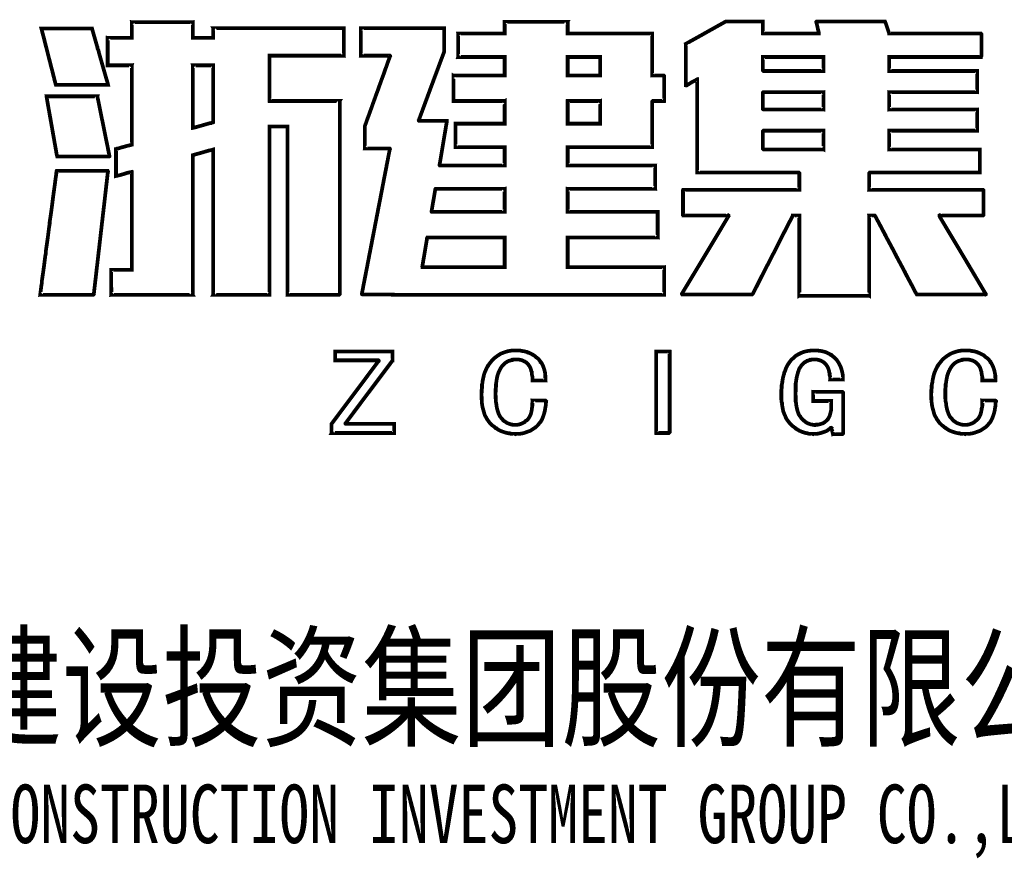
# Model space of a CAD drawing. Extents: x 1738711 to 2346805, y 1189731 to 2516152.
# Drawn here: x 2256087 to 2259871, y 1928004 to 1931226 of the extents above; entities that cross this region are included whole.
import ezdxf
from ezdxf.enums import TextEntityAlignment as Align

# ---------------------------------------------------------------- set-up
doc = ezdxf.new("R2010")
doc.units = 0
doc.header["$LTSCALE"] = 1000
doc.header["$MEASUREMENT"] = 0
doc.layers.add('A-文字', color=7, linetype='Continuous')
doc.layers.add('TK', color=4, linetype='Continuous')
doc.styles.add('宋体', font='SIMSUN.TTF', dxfattribs={"width": 0.75})

# ---------------------------------------------------------------- blocks, each defined once
blk = doc.blocks.new('资质')
at = {"layer": 'A-文字', "const_width": 9.6}
for points in [[(2750.8, 3740.1), (2792.3, 3740.1), (2875.2, 3740.1), (2874.9, 3740.6), (2875.3, 3741.3), (2875.9, 3741.4), (2875.9, 3883.8), (2875.9, 3955.1), (2875.9, 4097.5), (2892.7, 4102.2), (2901.1, 4104.6), (2917.9, 4109.5), (2921.9, 4110.1), (2924, 4110.6), (2927.9, 4111.8), (2927.9, 3963.7), (2927.9, 3889.6), (2927.9, 3741.4), (2928.5, 3741.3), (2928.9, 3740.6), (2928.6, 3740.1), (2985.9, 3740.1), (3014.6, 3740.1), (3071.9, 3740.1), (3071.9, 3740.4), (3072.2, 3740.8), (3072.6, 3740.7), (3072.6, 3912.8), (3072.6, 3998.8), (3072.6, 4170.8), (3091, 4170.8), (3100.2, 4170.8), (3118.6, 4170.8), (3118.6, 3998.8), (3118.6, 3912.8), (3118.6, 3740.7), (3119, 3740.8), (3119.3, 3740.4), (3119.3, 3740.1), (3171.9, 3740.1), (3198.3, 3740.1), (3251, 3740.1), (3251.6, 3740.7), (3252, 3741.1), (3252.6, 3741.7), (3252.6, 3939), (3252.6, 4037.6), (3252.6, 4234.8), (3252, 4234.9), (3251.7, 4235.7), (3252, 4236.2), (3180.5, 4236.2), (3144.7, 4236.2), (3073.3, 4236.2), (3073.3, 4236.6), (3073, 4236.9), (3072.6, 4236.9), (3072.6, 4283), (3072.6, 4306.1), (3072.6, 4352.2), (3148.3, 4352.2), (3186.2, 4352.2), (3262, 4352.2), (3261.9, 4352.6), (3262.3, 4352.9), (3262.6, 4352.9), (3262.6, 4380.9), (3262.6, 4394.9), (3262.6, 4422.9), (3129, 4422.9), (3062.2, 4422.9), (2928.6, 4422.9), (2928.9, 4422.4), (2928.5, 4421.6), (2927.9, 4421.6), (2927.9, 4412.2), (2927.9, 4407.6), (2927.9, 4398.2), (2907.1, 4398.2), (2896.7, 4398.2), (2875.9, 4398.2), (2875.9, 4414), (2875.9, 4421.8), (2875.9, 4437.6), (2875.5, 4437.5), (2875.2, 4437.9), (2875.2, 4438.2), (2813.3, 4438.2), (2782.4, 4438.2), (2720.5, 4438.2), (2720.6, 4437.9), (2720.2, 4437.5), (2719.8, 4437.6), (2719.8, 4421.8), (2719.8, 4414), (2719.8, 4398.2), (2695.3, 4398.2), (2683, 4398.2), (2658.5, 4398.2), (2658.6, 4397.8), (2658.2, 4397.5), (2657.8, 4397.6), (2657.8, 4369.5), (2657.8, 4355.5), (2657.8, 4327.5), (2682.4, 4327.5), (2694.6, 4327.5), (2719.2, 4327.5), (2719.1, 4327.2), (2719.5, 4326.8), (2719.8, 4326.9), (2719.8, 4246.1), (2719.8, 4205.6), (2719.8, 4124.8), (2718.9, 4124.7), (2718.3, 4124.3), (2717.8, 4123.5), (2710.3, 4121.9), (2706.6, 4120.9), (2699.2, 4118.8), (2693, 4117.2), (2689.9, 4116.3), (2683.8, 4114.2), (2682.2, 4114.5), (2681.1, 4114.2), (2679.8, 4113.2), (2679.7, 4112.9), (2679.5, 4112.8), (2679.2, 4112.8), (2679.2, 4085.3), (2679.2, 4071.6), (2679.2, 4044.1), (2686.7, 4045.8), (2690.4, 4046.7), (2697.8, 4048.8), (2706.2, 4051.6), (2710.5, 4052.7), (2719.2, 4054.5), (2719.3, 4054.2), (2719.5, 4054.1), (2719.8, 4054.1), (2719.8, 3954.1), (2719.8, 3904.1), (2719.8, 3804.1), (2698.8, 3804.1), (2688.2, 3804.1), (2667.2, 3804.1), (2667.2, 3803.7), (2666.9, 3803.4), (2666.5, 3803.4), (2666.5, 3783.7), (2666.5, 3773.8), (2666.5, 3754.1), (2666.8, 3754.1), (2666.9, 3754.1), (2667.2, 3754.1), (2667.2, 3748.7), (2667.2, 3746.1), (2667.2, 3740.7), (2667.5, 3740.8), (2667.9, 3740.4), (2667.8, 3740.1)], [(3665.9, 3740.1), (3804.9, 3740.1), (4082.8, 3740.1), (4082.8, 3740.4), (4083.1, 3740.8), (4083.5, 3740.7), (4083.5, 3768.5), (4083.5, 3782.3), (4083.5, 3810.1), (4083.1, 3810), (4082.8, 3810.4), (4082.8, 3810.8), (3984.1, 3810.8), (3934.8, 3810.8), (3836.1, 3810.8), (3836.1, 3841.2), (3836.1, 3856.4), (3836.1, 3886.8), (3928.1, 3886.8), (3974.1, 3886.8), (4066.2, 3886.8), (4066.1, 3887.1), (4066.4, 3887.5), (4066.8, 3887.4), (4066.8, 3913.3), (4066.8, 3926.2), (4066.8, 3952.1), (3974.8, 3952.1), (3928.8, 3952.1), (3836.8, 3952.1), (3836.8, 3952.5), (3836.5, 3952.8), (3836.1, 3952.8), (3836.1, 3976), (3836.1, 3987.6), (3836.1, 4010.8), (3836.5, 4010.7), (3836.8, 4011.1), (3836.8, 4011.5), (3925.9, 4011.5), (3970.4, 4011.5), (4059.5, 4011.5), (4059.4, 4011.8), (4059.8, 4012.2), (4060.2, 4012.1), (4060.2, 4035.3), (4060.2, 4046.9), (4060.2, 4070.1), (4059.8, 4070.1), (4059.4, 4070.4), (4059.5, 4070.8), (3970.4, 4070.8), (3925.9, 4070.8), (3836.8, 4070.8), (3836.8, 4071.2), (3836.5, 4071.5), (3836.1, 4071.5), (3836.1, 4090.2), (3836.1, 4099.5), (3836.1, 4118.2), (3922.5, 4118.2), (3965.7, 4118.2), (4052.1, 4118.2), (4052.1, 4118.5), (4052.4, 4118.9), (4052.8, 4118.8), (4052.8, 4165.1), (4052.8, 4188.2), (4052.8, 4234.5), (4053.5, 4235.2), (4053.8, 4235.5), (4054.5, 4236.2), (4065.8, 4236.2), (4071.5, 4236.2), (4082.8, 4236.2), (4082.8, 4236.6), (4083.1, 4236.9), (4083.5, 4236.9), (4083.5, 4262.1), (4083.5, 4274.7), (4083.5, 4299.9), (4082.8, 4300.5), (4082.5, 4300.9), (4081.8, 4301.5), (4070.5, 4301.5), (4064.8, 4301.5), (4053.5, 4301.5), (4053.5, 4301.9), (4053.2, 4302.3), (4052.8, 4302.2), (4052.8, 4344.6), (4052.8, 4365.8), (4052.8, 4408.2), (4052.4, 4408.2), (4052.1, 4408.5), (4052.1, 4408.9), (3965.7, 4408.9), (3922.5, 4408.9), (3836.1, 4408.9), (3836.1, 4420.4), (3836.1, 4426.1), (3836.1, 4437.6), (3835.5, 4437.6), (3835.1, 4438.4), (3835.4, 4438.9), (3771.4, 4438.9), (3739.4, 4438.9), (3675.4, 4438.9), (3675.5, 4438.5), (3675.1, 4438.2), (3674.7, 4438.2), (3674.7, 4426.5), (3674.7, 4420.6), (3674.7, 4408.9), (3627.3, 4408.9), (3603.5, 4408.9), (3556, 4408.9), (3556.1, 4408.5), (3555.7, 4408.2), (3555.4, 4408.2), (3555.4, 4384.8), (3555.4, 4373), (3555.4, 4349.5), (3555.7, 4349.6), (3556.1, 4349.2), (3556, 4348.9), (3603.5, 4348.9), (3627.3, 4348.9), (3674.7, 4348.9), (3674.7, 4329.9), (3674.7, 4320.5), (3674.7, 4301.5), (3622.7, 4301.5), (3596.7, 4301.5), (3544.7, 4301.5), (3544.6, 4300.9), (3543.9, 4300.6), (3543.4, 4300.9), (3543.4, 4275), (3543.4, 4262.1), (3543.4, 4236.2), (3595.4, 4236.2), (3621.4, 4236.2), (3673.4, 4236.2), (3673.5, 4235.6), (3674.2, 4235.2), (3674.7, 4235.5), (3674.7, 4212.6), (3674.7, 4201.1), (3674.7, 4178.2), (3624.3, 4178.2), (3599.1, 4178.2), (3548.7, 4178.2), (3548.7, 4154.4), (3548.7, 4142.6), (3548.7, 4118.8), (3549.1, 4118.9), (3549.4, 4118.5), (3549.4, 4118.2), (3599.5, 4118.2), (3624.6, 4118.2), (3674.7, 4118.2), (3674.7, 4099.5), (3674.7, 4090.2), (3674.7, 4071.5), (3674.4, 4071.5), (3674, 4071.2), (3674.1, 4070.8), (3607.9, 4070.8), (3574.8, 4070.8), (3508.7, 4070.8), (3507.9, 4072.2), (3507.8, 4073.3), (3508.4, 4074.8), (3513.2, 4103.6), (3515.6, 4118), (3520.4, 4146.8), (3520.6, 4148.2), (3520.8, 4148.8), (3521, 4150.2), (3523.2, 4163), (3524.2, 4169.4), (3526.4, 4182.2), (3526.7, 4183.5), (3526.7, 4184.2), (3526.7, 4185.5), (3498.2, 4185.5), (3483.9, 4185.5), (3455.3, 4185.5), (3454.8, 4186.1), (3454.6, 4186.8), (3455, 4187.5), (3480.9, 4257.7), (3493.9, 4292.8), (3520, 4362.9), (3520, 4386.9), (3520, 4398.9), (3520, 4422.9), (3434.9, 4422.9), (3392.4, 4422.9), (3307.3, 4422.9), (3307.4, 4422.5), (3307, 4422.2), (3306.6, 4422.2), (3306.6, 4394.5), (3306.6, 4380.6), (3306.6, 4352.9), (3307, 4352.9), (3307.4, 4352.6), (3307.3, 4352.2), (3336.7, 4352.2), (3351.3, 4352.2), (3380.7, 4352.2), (3381.3, 4351.7), (3381.5, 4350.9), (3381, 4350.2), (3378.3, 4343), (3377, 4339.4), (3374.3, 4332.2), (3373.3, 4329), (3372.7, 4327.4), (3371.7, 4324.2), (3370.3, 4320.7), (3369.7, 4319), (3368.3, 4315.5), (3367.3, 4312.3), (3366.7, 4310.7), (3365.7, 4307.5), (3363.3, 4301.1), (3362.1, 4297.9), (3359.7, 4291.5), (3358.6, 4288.3), (3358.1, 4286.7), (3357, 4283.5), (3355.7, 4280.1), (3355, 4278.3), (3353.7, 4274.9), (3352.6, 4271.7), (3352.1, 4270.1), (3351, 4266.9), (3348.6, 4260.5), (3347.4, 4257.3), (3345, 4250.9), (3343.9, 4247.7), (3343.4, 4246.1), (3342.3, 4242.9), (3339.9, 4236.5), (3338.7, 4233.2), (3336.3, 4226.8), (3335.3, 4223.6), (3334.7, 4222), (3333.7, 4218.8), (3332.3, 4215.4), (3331.7, 4213.6), (3330.3, 4210.2), (3329.3, 4207), (3328.7, 4205.4), (3327.6, 4202.2), (3325.2, 4195.8), (3324, 4192.6), (3321.6, 4186.2), (3320.6, 4183), (3320, 4181.4), (3319, 4178.2), (3317.9, 4175.7), (3317.4, 4174.4), (3316.6, 4171.8), (3316.6, 4149.3), (3316.6, 4138), (3316.6, 4115.5), (3317, 4115.6), (3317.4, 4115.2), (3317.3, 4114.8), (3342.4, 4114.8), (3354.9, 4114.8), (3380, 4114.8), (3380.8, 4114.1), (3381, 4113), (3380.3, 4112.2), (3379.9, 4110.6), (3379.8, 4109.8), (3379.7, 4108.2), (3378.3, 4101.5), (3377.7, 4098.2), (3376.3, 4091.5), (3376.1, 4089.9), (3375.9, 4089.1), (3375.7, 4087.5), (3374.3, 4080.8), (3373.7, 4077.5), (3372.3, 4070.8), (3372.1, 4069.2), (3371.9, 4068.4), (3371.7, 4066.8), (3370.6, 4061.5), (3370.1, 4058.8), (3369, 4053.5), (3368.7, 4051.9), (3368.6, 4051.1), (3368.3, 4049.5), (3367, 4042.8), (3366.3, 4039.5), (3365, 4032.8), (3364.7, 4031.2), (3364.6, 4030.4), (3364.3, 4028.8), (3363.3, 4023.5), (3362.7, 4020.8), (3361.7, 4015.5), (3361.4, 4013.9), (3361.3, 4013.1), (3361, 4011.5), (3359.7, 4004.8), (3359, 4001.5), (3357.7, 3994.8), (3357.4, 3993.2), (3357.3, 3992.4), (3357, 3990.8), (3355.7, 3984.1), (3355, 3980.8), (3353.7, 3974.1), (3353.4, 3972.5), (3353.3, 3971.7), (3353, 3970.1), (3351.9, 3964.8), (3351.4, 3962.1), (3350.3, 3956.8), (3350.1, 3955.2), (3349.9, 3954.4), (3349.7, 3952.8), (3348.3, 3946.1), (3347.7, 3942.8), (3346.3, 3936.1), (3346.1, 3934.5), (3345.9, 3933.7), (3345.7, 3932.1), (3344.3, 3925.4), (3343.7, 3922.1), (3342.3, 3915.4), (3342.1, 3913.8), (3341.9, 3913), (3341.7, 3911.4), (3340.6, 3906.1), (3340.1, 3903.4), (3339, 3898.1), (3338.7, 3896.5), (3338.6, 3895.7), (3338.3, 3894.1), (3337, 3887.4), (3336.3, 3884.1), (3335, 3877.4), (3334.7, 3875.8), (3334.6, 3875), (3334.3, 3873.4), (3333.3, 3868.1), (3332.7, 3865.4), (3331.7, 3860.1), (3331.4, 3858.5), (3331.3, 3857.7), (3331, 3856.1), (3329.7, 3849.4), (3329, 3846.1), (3327.6, 3839.4), (3327.4, 3837.8), (3327.2, 3837), (3327, 3835.4), (3325.6, 3828.8), (3325, 3825.4), (3323.6, 3818.8), (3323.4, 3817.2), (3323.2, 3816.4), (3323, 3814.8), (3321.9, 3809.4), (3321.4, 3806.8), (3320.3, 3801.4), (3320, 3799.8), (3319.9, 3799), (3319.6, 3797.4), (3318.3, 3790.7), (3317.6, 3787.4), (3316.3, 3780.7), (3316, 3779.1), (3315.9, 3778.3), (3315.6, 3776.7), (3314.3, 3770.1), (3313.6, 3766.7), (3312.3, 3760.1), (3312, 3758.5), (3311.9, 3757.7), (3311.6, 3756.1), (3310.6, 3750.7), (3310, 3748.1), (3309, 3742.7), (3309, 3741.8), (3309.4, 3741.1), (3310.3, 3740.7), (3341.4, 3740.7), (3356.9, 3740.7), (3388, 3740.7), (3388, 3740.5), (3388, 3740.3), (3388, 3740.1)], [(4501.3, 3737.4), (4536.5, 3737.4), (4606.9, 3737.4), (4607, 3738), (4607.8, 3738.4), (4608.3, 3738.1), (4608.3, 3819.7), (4608.3, 3860.5), (4608.3, 3942.1), (4608.6, 3942.1), (4609, 3942.4), (4608.9, 3942.8), (4614.4, 3942.8), (4617.1, 3942.8), (4622.6, 3942.8), (4623.7, 3941.5), (4624.3, 3940.8), (4625.3, 3939.4), (4627.4, 3935.2), (4628.5, 3933), (4630.6, 3928.8), (4630.9, 3928.5), (4631, 3928.4), (4631.3, 3928.1), (4633.4, 3923.8), (4634.5, 3921.7), (4636.6, 3917.4), (4636.9, 3917.2), (4637, 3917), (4637.3, 3916.8), (4639.7, 3912), (4640.9, 3909.6), (4643.3, 3904.8), (4643.5, 3904.5), (4643.7, 3904.4), (4643.9, 3904.1), (4646.1, 3899.8), (4647.2, 3897.7), (4649.3, 3893.4), (4649.6, 3893.2), (4649.7, 3893), (4650, 3892.8), (4652.1, 3888.5), (4653.2, 3886.4), (4655.3, 3882.1), (4655.6, 3881.8), (4655.7, 3881.7), (4656, 3881.4), (4658.1, 3877.2), (4659.2, 3875), (4661.3, 3870.8), (4661.6, 3870.5), (4661.7, 3870.4), (4662, 3870.1), (4664.1, 3865.8), (4665.2, 3863.7), (4667.3, 3859.4), (4667.6, 3859.2), (4667.7, 3859), (4668, 3858.8), (4670.4, 3854), (4671.6, 3851.6), (4674, 3846.8), (4674.2, 3846.5), (4674.4, 3846.4), (4674.6, 3846.1), (4676.8, 3841.8), (4677.8, 3839.7), (4680, 3835.4), (4680.2, 3835.2), (4680.4, 3835), (4680.6, 3834.8), (4682.8, 3830.5), (4683.8, 3828.4), (4686, 3824.1), (4686.2, 3823.8), (4686.4, 3823.7), (4686.6, 3823.4), (4688.8, 3819.2), (4689.8, 3817), (4692, 3812.8), (4692.2, 3812.5), (4692.4, 3812.4), (4692.6, 3812.1), (4695, 3807.3), (4696.2, 3804.9), (4698.6, 3800.1), (4698.9, 3799.8), (4699, 3799.7), (4699.3, 3799.4), (4701.4, 3795.1), (4702.5, 3793), (4704.6, 3788.7), (4704.9, 3788.5), (4705, 3788.3), (4705.3, 3788.1), (4707.4, 3783.8), (4708.5, 3781.7), (4710.6, 3777.4), (4710.9, 3777.1), (4711, 3777), (4711.3, 3776.7), (4713.4, 3772.5), (4714.5, 3770.3), (4716.6, 3766.1), (4716.9, 3765.8), (4717, 3765.7), (4717.3, 3765.4), (4719.4, 3761.1), (4720.5, 3759), (4722.6, 3754.7), (4725.6, 3749), (4727.2, 3746.2), (4730.6, 3740.7), (4800.7, 3740.7), (4835.7, 3740.7), (4905.7, 3740.7), (4905.7, 3740.4), (4906.1, 3740.3), (4906.3, 3740.4), (4907.2, 3740.9), (4907.3, 3742.1), (4906.7, 3742.7), (4859.8, 3821.8), (4836.2, 3861.3), (4789, 3940.1), (4788.8, 3940.9), (4788.7, 3941.3), (4788.6, 3942.1), (4789.1, 3942.5), (4789.2, 3942.9), (4789, 3943.5), (4789.5, 3943.8), (4790.3, 3943.4), (4790.3, 3942.8), (4834.2, 3942.8), (4856.1, 3942.8), (4900, 3942.8), (4900.7, 3943.5), (4901, 3943.8), (4901.7, 3944.5), (4901.7, 3969.5), (4901.7, 3982.1), (4901.7, 4007.1), (4901, 4007.8), (4900.7, 4008.1), (4900, 4008.8), (4783.6, 4008.8), (4725.4, 4008.8), (4608.9, 4008.8), (4609, 4009.2), (4608.6, 4009.5), (4608.3, 4009.5), (4608.3, 4026.1), (4608.3, 4034.5), (4608.3, 4051.1), (4608.9, 4051.8), (4609.3, 4052.1), (4609.9, 4052.8), (4722.9, 4052.8), (4779.4, 4052.8), (4892.3, 4052.8), (4892.3, 4076.5), (4892.3, 4088.4), (4892.3, 4112.2), (4799.5, 4112.2), (4753.1, 4112.2), (4660.3, 4112.2), (4660.3, 4112.5), (4660, 4112.9), (4659.6, 4112.8), (4659.6, 4131.5), (4659.6, 4140.8), (4659.6, 4159.5), (4660, 4159.4), (4660.3, 4159.8), (4660.3, 4160.2), (4749.9, 4160.2), (4794.7, 4160.2), (4884.3, 4160.2), (4884.3, 4160.5), (4884.6, 4160.9), (4885, 4160.8), (4885, 4181.9), (4885, 4192.4), (4885, 4213.5), (4884.6, 4213.4), (4884.3, 4213.8), (4884.3, 4214.2), (4794.7, 4214.2), (4749.9, 4214.2), (4660.3, 4214.2), (4660.3, 4214.6), (4660, 4214.9), (4659.6, 4214.8), (4659.6, 4232.2), (4659.6, 4240.9), (4659.6, 4258.2), (4660, 4258.1), (4660.3, 4258.5), (4660.3, 4258.9), (4749.9, 4258.9), (4794.7, 4258.9), (4884.3, 4258.9), (4884.3, 4259.2), (4884.6, 4259.6), (4885, 4259.5), (4885, 4280.6), (4885, 4291.1), (4885, 4312.2), (4884.6, 4312.1), (4884.3, 4312.5), (4884.3, 4312.9), (4794.7, 4312.9), (4749.9, 4312.9), (4660.3, 4312.9), (4660.3, 4313.2), (4660, 4313.6), (4659.6, 4313.5), (4659.6, 4327.7), (4659.6, 4334.7), (4659.6, 4348.9), (4753.8, 4348.9), (4800.9, 4348.9), (4895, 4348.9), (4895.3, 4350.3), (4895.6, 4351), (4896.3, 4352.2), (4896.3, 4374.2), (4896.3, 4385.2), (4896.3, 4407.2), (4895.7, 4407.9), (4895.3, 4408.2), (4894.7, 4408.9), (4800.7, 4408.9), (4753.6, 4408.9), (4659.6, 4408.9), (4659.6, 4409.4), (4659.5, 4409.7), (4659.3, 4410.2), (4656.1, 4419.8), (4654.5, 4424.6), (4651.3, 4434.2), (4650.4, 4436.4), (4650, 4437.5), (4649, 4439.6), (4578.8, 4439.6), (4543.7, 4439.6), (4473.6, 4439.6), (4473, 4439), (4472.9, 4438.3), (4473.2, 4437.6), (4474.9, 4430.6), (4475.7, 4427.2), (4477.2, 4420.2), (4478, 4417), (4478.4, 4415.4), (4479.2, 4412.2), (4479.6, 4410.9), (4479.7, 4410.2), (4479.6, 4408.9), (4422.5, 4408.9), (4394, 4408.9), (4336.9, 4408.9), (4336.9, 4409.3), (4336.6, 4409.6), (4336.2, 4409.6), (4336.2, 4421.6), (4336.2, 4427.6), (4336.2, 4439.6), (4298.1, 4439.6), (4279, 4439.6), (4240.9, 4439.6), (4200.3, 4416.9), (4180.1, 4405.5), (4139.5, 4382.9), (4139.8, 4382.4), (4139.4, 4381.6), (4138.8, 4381.5), (4138.8, 4339.4), (4138.8, 4318.3), (4138.8, 4276.2), (4140.5, 4275.9), (4141.5, 4276.2), (4142.8, 4277.2), (4152.4, 4283.2), (4157.4, 4286.1), (4167.5, 4291.2), (4167.7, 4290.9), (4167.9, 4290.8), (4168.2, 4290.9), (4168.2, 4195.9), (4168.2, 4148.4), (4168.2, 4053.5), (4168.5, 4053.5), (4168.9, 4053.2), (4168.8, 4052.8), (4272.5, 4052.8), (4324.3, 4052.8), (4427.9, 4052.8), (4428.6, 4052.1), (4428.9, 4051.8), (4429.6, 4051.1), (4429.6, 4034.5), (4429.6, 4026.1), (4429.6, 4009.5), (4429.2, 4009.5), (4428.8, 4009.2), (4428.9, 4008.8), (4310.5, 4008.8), (4251.3, 4008.8), (4132.8, 4008.8), (4132.7, 4007.8), (4132.3, 4007.3), (4131.5, 4006.8), (4131.5, 3982), (4131.5, 3969.6), (4131.5, 3944.8), (4132.3, 3944.3), (4132.7, 3943.7), (4132.8, 3942.8), (4178.4, 3942.8), (4201.2, 3942.8), (4246.9, 3942.8), (4246.9, 3943.1), (4247.3, 3943.3), (4247.5, 3943.1), (4248.3, 3942.7), (4248.5, 3941.5), (4247.9, 3940.8), (4200.4, 3861.5), (4176.6, 3821.9), (4128.8, 3742.7), (4128.7, 3741.9), (4128.9, 3741.4), (4129.5, 3740.7), (4201.1, 3740.7), (4236.9, 3740.7), (4308.5, 3740.7), (4309.3, 3741.5), (4309.7, 3741.9), (4310.5, 3742.7), (4314, 3749.7), (4315.7, 3753.1), (4319.2, 3760.1), (4319.5, 3760.3), (4319.6, 3760.5), (4319.9, 3760.7), (4325.5, 3771.9), (4328.3, 3777.5), (4333.9, 3788.7), (4334.1, 3789), (4334.3, 3789.1), (4334.5, 3789.4), (4339.9, 3800.1), (4342.5, 3805.4), (4347.9, 3816.1), (4348.1, 3816.4), (4348.3, 3816.5), (4348.5, 3816.8), (4354.2, 3828), (4357, 3833.6), (4362.6, 3844.8), (4362.8, 3845), (4363, 3845.2), (4363.2, 3845.4), (4368.6, 3856.1), (4371.2, 3861.4), (4376.6, 3872.1), (4376.8, 3872.4), (4377, 3872.5), (4377.2, 3872.8), (4382.8, 3884), (4385.6, 3889.6), (4391.2, 3900.8), (4391.5, 3901), (4391.6, 3901.2), (4391.9, 3901.4), (4397.2, 3912.1), (4399.9, 3917.4), (4405.2, 3928.1), (4405.5, 3928.4), (4405.6, 3928.5), (4405.9, 3928.8), (4408.6, 3934.1), (4409.9, 3936.8), (4412.6, 3942.1), (4412.8, 3942.3), (4412.9, 3942.5), (4412.9, 3942.8), (4419.3, 3942.8), (4422.5, 3942.8), (4428.9, 3942.8), (4428.8, 3942.4), (4429.2, 3942.1), (4429.6, 3942.1), (4429.6, 3860.5), (4429.6, 3819.7), (4429.6, 3738.1), (4430.1, 3738.4), (4430.8, 3738), (4430.9, 3737.4)], [(2578.6, 4277.5), (2605.4, 4277.5), (2658.8, 4277.5), (2657.7, 4282.4), (2657, 4284.8), (2655.5, 4289.5), (2653.9, 4295.1), (2653.1, 4297.9), (2651.5, 4303.5), (2649.9, 4309.1), (2649.1, 4311.9), (2647.5, 4317.5), (2645.9, 4323.1), (2645.1, 4325.9), (2643.5, 4331.5), (2641.9, 4337.1), (2641.1, 4340), (2639.5, 4345.5), (2637.9, 4351.2), (2637.1, 4354), (2635.5, 4359.5), (2634.5, 4364.2), (2633.8, 4366.5), (2631.8, 4370.9), (2631.9, 4372.8), (2631.7, 4373.8), (2630.8, 4375.5), (2629.3, 4381.2), (2628.5, 4384), (2626.8, 4389.6), (2625.3, 4395.2), (2624.5, 4398), (2622.8, 4403.6), (2621.3, 4409.2), (2620.5, 4412), (2618.8, 4417.6), (2618.3, 4419.1), (2618.1, 4419.9), (2617.8, 4421.6), (2565.9, 4421.6), (2540, 4421.6), (2488.1, 4421.6), (2488.3, 4421), (2488.3, 4420.8), (2488.5, 4420.2), (2489.9, 4414.4), (2490.7, 4411.4), (2492.1, 4405.6), (2492.4, 4404.8), (2492.5, 4404.4), (2492.8, 4403.6), (2495.5, 4392.9), (2496.8, 4387.6), (2499.5, 4376.9), (2499.7, 4376.1), (2499.9, 4375.7), (2500.1, 4374.9), (2503.1, 4363.1), (2504.5, 4357.3), (2507.5, 4345.5), (2507.7, 4344.7), (2507.9, 4344.3), (2508.1, 4343.5), (2510.8, 4332.9), (2512.1, 4327.5), (2514.8, 4316.9), (2515.1, 4316.1), (2515.2, 4315.7), (2515.5, 4314.9), (2518.4, 4303.1), (2519.9, 4297.3), (2522.8, 4285.5), (2523.7, 4282.3), (2524.2, 4280.7), (2525.1, 4277.5)], [(3869.4, 4301.5), (3886.1, 4301.5), (3919.5, 4301.5), (3919.5, 4320.5), (3919.5, 4329.9), (3919.5, 4348.9), (3886.1, 4348.9), (3869.4, 4348.9), (3836.1, 4348.9), (3836.1, 4329.9), (3836.1, 4320.5), (3836.1, 4301.5)], [(4399.1, 4312.9), (4429.7, 4312.9), (4490.9, 4312.9), (4490.9, 4313.2), (4491.2, 4313.6), (4491.6, 4313.5), (4491.6, 4327.7), (4491.6, 4334.7), (4491.6, 4348.9), (4429.7, 4348.9), (4398.8, 4348.9), (4336.9, 4348.9), (4336.9, 4348.5), (4336.6, 4348.1), (4336.2, 4348.2), (4336.2, 4334.7), (4336.2, 4328), (4336.2, 4314.5), (4336.9, 4313.9), (4337.2, 4313.5), (4337.9, 4312.9)], [(2879.9, 4168.2), (2881.2, 4168.5), (2883.9, 4169.2), (2898.3, 4173.2), (2905.5, 4175.3), (2919.9, 4179.5), (2921.8, 4179.4), (2922.9, 4179.6), (2924.6, 4180.5), (2925.9, 4180.8), (2926.6, 4181), (2927.9, 4181.5), (2927.9, 4239.7), (2927.9, 4268.7), (2927.9, 4326.9), (2927.5, 4326.8), (2927.2, 4327.2), (2927.2, 4327.5), (2907, 4327.5), (2896.8, 4327.5), (2876.5, 4327.5), (2876.6, 4327.2), (2876.3, 4326.8), (2875.9, 4326.9), (2875.9, 4263), (2875.9, 4231), (2875.9, 4167.2), (2876.4, 4167.3), (2876.7, 4167.4), (2877.2, 4167.5)], [(4399.1, 4214.2), (4429.7, 4214.2), (4490.9, 4214.2), (4490.9, 4214.6), (4491.2, 4214.9), (4491.6, 4214.8), (4491.6, 4232.2), (4491.6, 4240.9), (4491.6, 4258.2), (4491.2, 4258.1), (4490.9, 4258.5), (4490.9, 4258.9), (4429.7, 4258.9), (4399.1, 4258.9), (4337.9, 4258.9), (4337.2, 4258.2), (4336.9, 4257.9), (4336.2, 4257.2), (4336.2, 4240.7), (4336.2, 4232.4), (4336.2, 4215.8), (4336.9, 4215.2), (4337.2, 4214.8), (4337.9, 4214.2)], [(2581.8, 4094.2), (2608.5, 4094.2), (2661.8, 4094.2), (2662.5, 4094.6), (2662.6, 4095.5), (2662.2, 4096.2), (2659.2, 4110.8), (2657.8, 4118.2), (2654.8, 4132.8), (2654.6, 4133.9), (2654.4, 4134.4), (2654.2, 4135.5), (2650.2, 4155.5), (2648.2, 4165.5), (2644.2, 4185.5), (2643.9, 4186.6), (2643.8, 4187.1), (2643.5, 4188.2), (2639.5, 4208.2), (2637.5, 4218.2), (2633.5, 4238.2), (2633.2, 4239.3), (2633.1, 4239.8), (2632.8, 4240.9), (2632.3, 4243.5), (2632, 4244.9), (2631.5, 4247.5), (2631.2, 4247.7), (2631.1, 4247.9), (2631.2, 4248.2), (2579.1, 4248.2), (2553.1, 4248.2), (2501.1, 4248.2), (2501.2, 4247.1), (2501.2, 4246.6), (2501.5, 4245.5), (2502, 4242.3), (2502.3, 4240.7), (2502.8, 4237.5), (2503.1, 4236.2), (2503.2, 4235.5), (2503.5, 4234.2), (2504, 4231), (2504.3, 4229.4), (2504.8, 4226.2), (2505.1, 4224.8), (2505.2, 4224.2), (2505.5, 4222.8), (2506, 4219.6), (2506.3, 4218), (2506.8, 4214.8), (2507.6, 4210.6), (2508, 4208.4), (2508.8, 4204.2), (2509.3, 4201), (2509.6, 4199.4), (2510.1, 4196.2), (2510.4, 4194.8), (2510.5, 4194.2), (2510.8, 4192.8), (2511.3, 4189.6), (2511.6, 4188), (2512.1, 4184.8), (2512.4, 4183.5), (2512.5, 4182.8), (2512.8, 4181.5), (2513.3, 4178.3), (2513.6, 4176.7), (2514.1, 4173.5), (2514.4, 4172.2), (2514.5, 4171.5), (2514.8, 4170.2), (2515.3, 4167), (2515.6, 4165.4), (2516.1, 4162.2), (2516.4, 4160.8), (2516.5, 4160.2), (2516.8, 4158.8), (2517.3, 4155.6), (2517.6, 4154), (2518.1, 4150.8), (2518.4, 4149.5), (2518.5, 4148.8), (2518.8, 4147.5), (2519.3, 4144.3), (2519.6, 4142.7), (2520.1, 4139.5), (2520.4, 4138.2), (2520.5, 4137.5), (2520.8, 4136.2), (2521.3, 4133), (2521.6, 4131.4), (2522.1, 4128.2), (2522.4, 4126.8), (2522.5, 4126.2), (2522.8, 4124.8), (2523.3, 4121.6), (2523.6, 4120), (2524.1, 4116.8), (2524.4, 4115.5), (2524.5, 4114.8), (2524.8, 4113.5), (2525.3, 4110.3), (2525.6, 4108.7), (2526.1, 4105.5), (2526.8, 4100.9), (2527.3, 4098.6), (2528.5, 4094.2)], [(3869.4, 4178.2), (3886.1, 4178.2), (3919.5, 4178.2), (3919.5, 4201.1), (3919.5, 4212.6), (3919.5, 4235.5), (3918.9, 4235.2), (3918.2, 4235.6), (3918.1, 4236.2), (3885.6, 4236.2), (3869.3, 4236.2), (3836.8, 4236.2), (3836.8, 4235.8), (3836.5, 4235.5), (3836.1, 4235.5), (3836.1, 4212.6), (3836.1, 4201.1), (3836.1, 4178.2)], [(4398.8, 4112.2), (4429.3, 4112.2), (4490.2, 4112.2), (4490.3, 4112.7), (4491.1, 4113.1), (4491.6, 4112.8), (4491.6, 4131.5), (4491.6, 4140.8), (4491.6, 4159.5), (4491.2, 4159.4), (4490.9, 4159.8), (4490.9, 4160.2), (4429.7, 4160.2), (4399.1, 4160.2), (4337.9, 4160.2), (4337.2, 4159.5), (4336.9, 4159.2), (4336.2, 4158.5), (4336.2, 4140.6), (4336.2, 4131.7), (4336.2, 4113.8), (4336.9, 4113.2), (4337.2, 4112.8), (4337.9, 4112.2)], [(2539.8, 3740.1), (2566.8, 3740.1), (2620.8, 3740.1), (2622, 3740.7), (2622.6, 3741.7), (2622.5, 3743.1), (2622.6, 3744.3), (2622.7, 3744.9), (2622.8, 3746.1), (2623.4, 3750.9), (2623.6, 3753.3), (2624.2, 3758.1), (2624.4, 3760.2), (2624.6, 3761.3), (2624.8, 3763.4), (2625.4, 3768.2), (2625.6, 3770.6), (2626.2, 3775.4), (2626.4, 3777.5), (2626.6, 3778.6), (2626.8, 3780.7), (2627.4, 3785.5), (2627.6, 3787.9), (2628.2, 3792.7), (2628.4, 3794.9), (2628.6, 3795.9), (2628.8, 3798.1), (2629.4, 3802.9), (2629.6, 3805.3), (2630.2, 3810.1), (2630.4, 3812.2), (2630.6, 3813.3), (2630.8, 3815.4), (2631.4, 3820.2), (2631.6, 3822.6), (2632.2, 3827.4), (2632.4, 3829.6), (2632.6, 3830.6), (2632.8, 3832.8), (2633.6, 3840), (2634, 3843.6), (2634.8, 3850.8), (2635.1, 3852.9), (2635.2, 3854), (2635.5, 3856.1), (2636, 3860.9), (2636.3, 3863.3), (2636.8, 3868.1), (2637.1, 3870.2), (2637.2, 3871.3), (2637.5, 3873.4), (2638, 3878.2), (2638.3, 3880.6), (2638.8, 3885.4), (2639.1, 3887.6), (2639.2, 3888.6), (2639.5, 3890.8), (2640, 3895.6), (2640.3, 3898), (2640.8, 3902.8), (2641.1, 3904.9), (2641.2, 3906), (2641.5, 3908.1), (2642.3, 3915.3), (2642.7, 3918.9), (2643.5, 3926.1), (2643.8, 3928.2), (2643.9, 3929.3), (2644.2, 3931.4), (2644.7, 3936.2), (2645, 3938.6), (2645.5, 3943.5), (2645.8, 3945.6), (2645.9, 3946.7), (2646.2, 3948.8), (2646.7, 3953.6), (2647, 3956), (2647.5, 3960.8), (2647.8, 3962.9), (2647.9, 3964), (2648.2, 3966.1), (2648.7, 3970.9), (2649, 3973.3), (2649.5, 3978.1), (2649.8, 3980.3), (2649.9, 3981.3), (2650.2, 3983.5), (2651, 3990.7), (2651.4, 3994.3), (2652.2, 4001.5), (2652.4, 4003.6), (2652.6, 4004.7), (2652.8, 4006.8), (2653.4, 4011.6), (2653.6, 4014), (2654.2, 4018.8), (2654.4, 4020.9), (2654.6, 4022), (2654.8, 4024.1), (2655.4, 4028.9), (2655.6, 4031.3), (2656.2, 4036.1), (2656.4, 4038.3), (2656.6, 4039.3), (2656.8, 4041.5), (2657.4, 4046.3), (2657.6, 4048.7), (2658.2, 4053.5), (2658.7, 4055), (2658.6, 4056.1), (2657.8, 4057.5), (2605.8, 4057.5), (2579.8, 4057.5), (2527.8, 4057.5), (2527.7, 4056.5), (2527.3, 4056), (2526.5, 4055.5), (2526.2, 4049.6), (2525.8, 4046.6), (2524.8, 4040.8), (2522.2, 4020.8), (2520.8, 4010.8), (2518.1, 3990.8), (2517.6, 3986.8), (2517.3, 3984.8), (2516.8, 3980.8), (2516.3, 3976.5), (2516, 3974.4), (2515.5, 3970.1), (2513.1, 3952.2), (2511.8, 3943.3), (2509.1, 3925.4), (2509.2, 3921.4), (2509, 3919.4), (2508.1, 3915.4), (2507.6, 3911.4), (2507.3, 3909.4), (2506.8, 3905.4), (2506.3, 3901.2), (2506, 3899), (2505.5, 3894.8), (2503.1, 3876.9), (2501.8, 3867.9), (2499.1, 3850.1), (2499.2, 3846.1), (2499, 3844), (2498.1, 3840.1), (2497.6, 3836.1), (2497.3, 3834.1), (2496.8, 3830.1), (2496.3, 3825.8), (2496, 3823.7), (2495.5, 3819.4), (2493.1, 3801.5), (2491.8, 3792.6), (2489.1, 3774.7), (2489.2, 3770.7), (2489, 3768.7), (2488.1, 3764.7), (2486.9, 3755.1), (2486.3, 3750.3), (2485.1, 3740.7), (2485.5, 3740.8), (2485.9, 3740.4), (2485.8, 3740.1)], [(3562.4, 3952.1), (3599.6, 3952.1), (3674.1, 3952.1), (3674, 3952.5), (3674.4, 3952.8), (3674.7, 3952.8), (3674.7, 3976), (3674.7, 3987.6), (3674.7, 4010.8), (3674.4, 4010.7), (3674, 4011.1), (3674.1, 4011.5), (3603.6, 4011.5), (3568.4, 4011.5), (3498, 4011.5), (3497.2, 4010.3), (3496.9, 4009.6), (3496.7, 4008.1), (3496.6, 4007.3), (3496.5, 4006.9), (3496.4, 4006.1), (3494.8, 3996.5), (3494, 3991.7), (3492.4, 3982.1), (3492.1, 3980.8), (3492, 3980.1), (3491.7, 3978.8), (3490.1, 3969.2), (3489.3, 3964.4), (3487.7, 3954.8), (3487.3, 3953.8), (3487.4, 3953), (3488, 3952.1)], [(3548.3, 3810.8), (3590.4, 3810.8), (3674.7, 3810.8), (3674.7, 3841.2), (3674.7, 3856.4), (3674.7, 3886.8), (3595.5, 3886.8), (3555.9, 3886.8), (3476.7, 3886.8), (3475.9, 3885.3), (3475.7, 3884.4), (3475.7, 3882.8), (3472.7, 3865.2), (3471.3, 3856.4), (3468.3, 3838.8), (3468.1, 3837.4), (3467.9, 3836.8), (3467.7, 3835.4), (3466.3, 3827.4), (3465.7, 3823.4), (3464.3, 3815.4), (3464, 3813.6), (3463.9, 3812.6), (3464, 3810.8)], [(3295.7, 3386), (3327.6, 3386), (3391.3, 3386), (3391.3, 3386.4), (3391.6, 3386.7), (3392, 3386.7), (3392, 3395.7), (3392, 3400.3), (3392, 3409.3), (3342.1, 3409.3), (3317.2, 3409.3), (3267.3, 3409.3), (3266.9, 3409.7), (3266.8, 3410.1), (3267, 3410.7), (3314.8, 3474.6), (3338.8, 3506.5), (3386.7, 3570.4), (3386.5, 3570.8), (3386.8, 3571.4), (3387.3, 3571.4), (3387.3, 3580.7), (3387.3, 3585.4), (3387.3, 3594.7), (3328.7, 3594.7), (3299.3, 3594.7), (3240.6, 3594.7), (3240.6, 3585.6), (3240.6, 3581.1), (3240.6, 3572), (3284.1, 3572), (3305.8, 3572), (3349.3, 3572), (3349.4, 3571.7), (3349.7, 3571.5), (3350, 3571.7), (3350.7, 3572.2), (3351.5, 3572), (3352, 3571.4), (3352.1, 3570.5), (3351.8, 3569.8), (3351, 3569.4), (3303.2, 3505.3), (3279.2, 3473.3), (3231.3, 3409.3), (3231.3, 3400.5), (3231.3, 3396.1), (3231.3, 3387.3), (3231.9, 3387.3), (3232.3, 3386.5), (3232, 3386)], [(3702.6, 3383), (3703.3, 3383.4), (3703.4, 3384), (3707.7, 3384), (3709.8, 3384), (3714.1, 3384), (3721.7, 3385.3), (3725.5, 3386.3), (3732.7, 3389), (3738.9, 3391.1), (3742, 3392.6), (3747.4, 3396.3), (3753, 3399.9), (3755.7, 3402), (3760.4, 3406.7), (3762.4, 3409.5), (3763.6, 3410.9), (3766.1, 3413.3), (3769.9, 3419.8), (3771.5, 3423.3), (3774.1, 3430.3), (3774.8, 3432.3), (3775.1, 3433.3), (3775.8, 3435.3), (3776.6, 3438.5), (3777, 3440.1), (3777.8, 3443.3), (3778.5, 3448.7), (3779, 3451.4), (3780.1, 3456.7), (3780.1, 3460.1), (3780.1, 3461.9), (3780.1, 3465.3), (3781, 3465.9), (3781.2, 3467.3), (3780.4, 3468), (3779.9, 3468.5), (3779.6, 3468.8), (3779.1, 3469.3), (3766.1, 3469.3), (3759.7, 3469.3), (3746.7, 3469.3), (3746.8, 3469), (3746.5, 3468.6), (3746.1, 3468.7), (3746.1, 3464.7), (3746.1, 3462.7), (3746.1, 3458.7), (3745.8, 3458.7), (3745.7, 3458.7), (3745.4, 3458.7), (3745.4, 3455.7), (3745.4, 3454.3), (3745.4, 3451.3), (3744.5, 3449.7), (3744.3, 3448.6), (3744.4, 3446.7), (3743.9, 3444), (3743.6, 3442.7), (3743.1, 3440), (3741.8, 3434.7), (3740.9, 3432.1), (3738.4, 3427.3), (3736.1, 3423.6), (3734.8, 3421.8), (3731.7, 3418.7), (3729.2, 3417.3), (3727.9, 3416.3), (3726.1, 3414), (3720.8, 3411.2), (3718, 3410), (3712.4, 3408), (3707.3, 3407), (3704.6, 3406.8), (3699.4, 3407), (3694, 3407.3), (3691.2, 3407.9), (3686.1, 3409.7), (3681.8, 3411.2), (3679.7, 3412.3), (3676.1, 3415), (3672.5, 3417.1), (3670.8, 3418.6), (3668.4, 3422), (3666.4, 3424.1), (3665.4, 3425.2), (3663.4, 3427.3), (3660.2, 3433.4), (3658.9, 3436.5), (3656.7, 3443), (3656, 3445.5), (3655.6, 3446.8), (3655.1, 3449.3), (3654.5, 3452), (3654.3, 3453.3), (3653.7, 3456), (3653.4, 3460.3), (3653.1, 3462.5), (3652.1, 3466.7), (3652.1, 3471.2), (3652.1, 3473.5), (3652.1, 3478), (3651.8, 3478), (3651.7, 3478), (3651.4, 3478), (3651.4, 3484.9), (3651.4, 3488.4), (3651.4, 3495.3), (3651.7, 3495.3), (3651.8, 3495.3), (3652.1, 3495.3), (3652.1, 3500.1), (3652.1, 3502.5), (3652.1, 3507.4), (3652.3, 3507.4), (3652.5, 3507.4), (3652.7, 3507.4), (3652.7, 3509.1), (3652.7, 3510), (3652.7, 3511.7), (3652.9, 3512.6), (3652.9, 3513.1), (3653.1, 3514), (3653.6, 3517.8), (3653.9, 3519.6), (3654.4, 3523.4), (3655.9, 3531.2), (3657, 3535.1), (3659.7, 3542.7), (3661.6, 3546.4), (3662.5, 3548.3), (3664.4, 3552), (3667.6, 3556.5), (3669.4, 3558.6), (3673.1, 3562.7), (3677.4, 3566.2), (3679.8, 3567.7), (3684.7, 3570.4), (3688.3, 3571.3), (3690, 3571.9), (3693.4, 3573.4), (3694.7, 3572.8), (3695.8, 3573.1), (3696.7, 3574), (3702.6, 3574), (3705.5, 3574), (3711.4, 3574), (3717.5, 3572.7), (3720.5, 3571.7), (3726.1, 3569), (3727.4, 3568.2), (3728, 3567.8), (3729.4, 3567), (3731.9, 3564.5), (3733.2, 3563.2), (3735.7, 3560.7), (3739.2, 3555.8), (3740.6, 3553), (3742.4, 3547.4), (3742.7, 3545.4), (3743.1, 3544.4), (3744.1, 3542.7), (3744.4, 3537.3), (3744.8, 3534.6), (3746.1, 3529.4), (3746.1, 3525.9), (3746.1, 3524.2), (3746.1, 3520.7), (3759.1, 3520.7), (3765.7, 3520.7), (3778.8, 3520.7), (3778.7, 3521.1), (3779, 3521.4), (3779.4, 3521.4), (3779.4, 3524.8), (3779.4, 3526.6), (3779.4, 3530), (3779.2, 3530), (3779, 3530), (3778.8, 3530), (3778.8, 3533), (3778.8, 3534.4), (3778.8, 3537.4), (3777.6, 3543.3), (3776.8, 3546.2), (3775.1, 3552), (3774.3, 3554.2), (3773.9, 3555.2), (3773.1, 3557.4), (3771.8, 3560), (3771.1, 3561.4), (3769.8, 3564), (3769.1, 3565.3), (3768.6, 3565.8), (3767.4, 3566.7), (3767.6, 3567.6), (3767.2, 3568.3), (3766.4, 3568.7), (3763.9, 3572.4), (3762.4, 3574.2), (3759.1, 3577.4), (3755.2, 3580), (3753.4, 3581.5), (3750.1, 3584.7), (3744.5, 3587.6), (3741.7, 3589.1), (3736.1, 3592), (3734.7, 3591.8), (3733.8, 3592.1), (3732.7, 3593), (3732.1, 3593.5), (3731.6, 3593.7), (3730.7, 3593.7), (3727.5, 3594.5), (3725.9, 3594.9), (3722.7, 3595.7), (3719, 3596), (3717.1, 3596.4), (3713.4, 3597.4), (3705.9, 3597.4), (3702.2, 3597.4), (3694.7, 3597.4), (3685, 3595.8), (3680.1, 3594.6), (3670.7, 3591.4), (3665.7, 3589.4), (3663.2, 3588.1), (3658.7, 3585), (3657, 3584.2), (3656.2, 3583.6), (3654.7, 3582.4), (3650, 3578.9), (3647.7, 3577), (3643.4, 3573), (3638.8, 3567.3), (3636.6, 3564.4), (3632.1, 3558.7), (3632.2, 3557.8), (3631.8, 3557.1), (3631.1, 3556.7), (3629.5, 3553.5), (3628.7, 3551.9), (3627.1, 3548.7), (3623.3, 3539.9), (3621.8, 3535.3), (3619.7, 3526), (3619.2, 3523.4), (3618.9, 3522), (3618.4, 3519.4), (3618.1, 3515.8), (3617.8, 3514), (3616.7, 3510.7), (3616.7, 3508), (3616.7, 3506.7), (3616.7, 3504), (3616.4, 3504), (3616.3, 3504), (3616, 3504), (3616, 3499.7), (3616, 3497.6), (3616, 3493.3), (3615.8, 3493.3), (3615.6, 3493.3), (3615.4, 3493.3), (3615.4, 3486.1), (3615.4, 3482.5), (3615.4, 3475.3), (3615.6, 3475.3), (3615.8, 3475.3), (3616, 3475.3), (3616, 3471.6), (3616, 3469.7), (3616, 3466), (3617.4, 3455.6), (3618.5, 3450.4), (3621.4, 3440.3), (3623.3, 3433.5), (3624.7, 3430.1), (3628.4, 3424), (3629.4, 3421.7), (3630.1, 3420.6), (3631.7, 3418.7), (3633.5, 3415.9), (3634.4, 3414.6), (3636.4, 3412), (3638.9, 3409.5), (3640.2, 3408.2), (3642.7, 3405.7), (3646.4, 3403.2), (3648.2, 3401.8), (3651.4, 3398.7), (3652.3, 3398.8), (3653, 3398.5), (3653.4, 3397.7), (3659.9, 3393.5), (3663.5, 3391.7), (3670.7, 3389), (3674.2, 3387.9), (3675.9, 3387.4), (3679.4, 3386.3), (3682.1, 3385.8), (3683.4, 3385.5), (3686.1, 3385), (3688, 3385.1), (3689.1, 3384.9), (3690.7, 3384), (3695.3, 3384), (3697.5, 3384), (3702.1, 3384), (3702.1, 3383.7), (3702.1, 3383.6), (3702.1, 3383.3)], [(4076.4, 3386), (4082.9, 3386), (4095.8, 3386), (4096.5, 3386.7), (4096.8, 3387), (4097.5, 3387.7), (4097.5, 3470.2), (4097.5, 3511.5), (4097.5, 3594), (4097.1, 3594), (4096.8, 3594.3), (4096.8, 3594.7), (4083.2, 3594.7), (4076.4, 3594.7), (4062.8, 3594.7), (4062.8, 3511.5), (4062.8, 3469.9), (4062.8, 3386.7), (4063.2, 3386.7), (4063.5, 3386.4), (4063.5, 3386)], [(4464.8, 3383), (4465.5, 3383.4), (4465.6, 3384), (4469.6, 3384), (4471.6, 3384), (4475.6, 3384), (4482.9, 3385.5), (4486.5, 3386.5), (4493.6, 3389), (4498.8, 3390.8), (4501.3, 3392.2), (4505.6, 3395.7), (4507.6, 3396.8), (4508.5, 3397.6), (4509.9, 3399.3), (4510.9, 3399.5), (4511.5, 3399.3), (4512.3, 3398.7), (4512.1, 3396.5), (4512.4, 3395.3), (4513.3, 3393.3), (4514.1, 3390.1), (4514.5, 3388.5), (4515.3, 3385.3), (4515.4, 3384.8), (4515.5, 3384.5), (4515.6, 3384), (4516.1, 3384.3), (4516.9, 3383.9), (4516.9, 3383.3), (4526.1, 3383.3), (4530.7, 3383.3), (4539.9, 3383.3), (4540.6, 3384), (4540.9, 3384.3), (4541.6, 3385), (4541.6, 3426.9), (4541.6, 3447.8), (4541.6, 3489.7), (4540.9, 3490.3), (4540.6, 3490.7), (4539.9, 3491.3), (4510.2, 3491.3), (4495.3, 3491.3), (4465.6, 3491.3), (4465.6, 3491), (4465.3, 3490.6), (4464.9, 3490.7), (4464.9, 3481.6), (4464.9, 3477.1), (4464.9, 3468), (4483, 3468), (4492.1, 3468), (4510.3, 3468), (4510.2, 3467.6), (4510.5, 3467.3), (4510.9, 3467.3), (4510.9, 3458), (4510.9, 3453.3), (4510.9, 3444), (4509.6, 3438.4), (4508.9, 3435.6), (4507.3, 3430), (4505.9, 3427.3), (4505.3, 3426), (4503.9, 3423.3), (4503.2, 3422.7), (4502.8, 3422.3), (4502.6, 3421.3), (4500.1, 3418.8), (4498.8, 3417.5), (4496.2, 3415), (4491.9, 3411.9), (4489.4, 3410.6), (4484.2, 3409), (4481.6, 3408.3), (4480.2, 3408), (4477.6, 3407.3), (4475.4, 3407.3), (4474.4, 3407.3), (4472.2, 3407.3), (4470.1, 3406.2), (4468.5, 3406.1), (4466.2, 3407), (4461.8, 3407.5), (4459.5, 3407.9), (4455.2, 3409.3), (4450.1, 3411.3), (4447.6, 3412.7), (4443.2, 3416), (4442.5, 3416.9), (4442, 3417.2), (4440.9, 3417.7), (4438.4, 3420.2), (4437.1, 3421.5), (4434.6, 3424), (4432.6, 3427.4), (4431.4, 3429), (4428.9, 3432), (4426.2, 3438.8), (4425.1, 3442.3), (4423.2, 3449.3), (4422.7, 3452), (4422.4, 3453.3), (4421.9, 3456), (4421.6, 3460.3), (4421.3, 3462.5), (4420.2, 3466.7), (4420.2, 3471.2), (4420.2, 3473.5), (4420.2, 3478), (4420, 3478), (4419.8, 3478), (4419.6, 3478), (4419.6, 3485.2), (4419.6, 3488.8), (4419.6, 3496), (4419.8, 3496), (4420, 3496), (4420.2, 3496), (4420.2, 3501.3), (4420.2, 3504), (4420.2, 3509.4), (4420.5, 3509.4), (4420.6, 3509.4), (4420.9, 3509.4), (4420.9, 3512), (4420.9, 3513.4), (4420.9, 3516), (4422.3, 3525.7), (4423.3, 3530.6), (4425.9, 3540), (4426.2, 3541.7), (4426.5, 3542.5), (4427.2, 3544), (4428.8, 3549.2), (4430.1, 3551.7), (4433.2, 3556), (4434, 3557.4), (4434.4, 3558), (4435.2, 3559.4), (4438, 3562.2), (4439.4, 3563.6), (4442.2, 3566.4), (4445.1, 3567.8), (4446.5, 3568.7), (4448.9, 3570.7), (4450.3, 3570.5), (4451.2, 3570.8), (4452.2, 3571.7), (4454.2, 3572.1), (4455.1, 3572.5), (4456.9, 3573.4), (4458.5, 3572.9), (4459.6, 3573.1), (4460.9, 3574), (4466.5, 3574), (4469.3, 3574), (4474.9, 3574), (4480.7, 3572.6), (4483.6, 3571.6), (4488.9, 3569), (4493, 3566.3), (4494.9, 3564.7), (4498.2, 3561), (4501.7, 3555.7), (4503.2, 3552.7), (4505.3, 3546.7), (4506, 3542.9), (4506.4, 3541), (4507.6, 3537.4), (4507.1, 3535), (4507.3, 3533.6), (4508.3, 3531.4), (4508.3, 3528.2), (4508.3, 3526.6), (4508.3, 3523.4), (4508.6, 3523.4), (4509, 3523.1), (4508.9, 3522.7), (4521.5, 3522.7), (4527.7, 3522.7), (4540.3, 3522.7), (4540.2, 3523.1), (4540.6, 3523.4), (4540.9, 3523.4), (4540.9, 3527.9), (4540.9, 3530.2), (4540.9, 3534.7), (4539.2, 3543.3), (4538, 3547.6), (4535.3, 3556), (4533.4, 3559.8), (4532.5, 3561.6), (4530.6, 3565.4), (4526.6, 3571.4), (4524.3, 3574.2), (4519.3, 3579.4), (4516.3, 3581.6), (4514.9, 3582.8), (4512.3, 3585.4), (4511.4, 3585.2), (4510.7, 3585.6), (4510.3, 3586.4), (4509.4, 3586.7), (4508.9, 3587), (4508.3, 3587.7), (4505.6, 3589), (4504.3, 3589.7), (4501.6, 3591), (4496.9, 3593), (4494.5, 3593.8), (4489.6, 3595), (4486.9, 3595.6), (4485.6, 3595.8), (4482.9, 3596.4), (4480.5, 3596.3), (4479.2, 3596.5), (4476.9, 3597.4), (4469.4, 3597.4), (4465.7, 3597.4), (4458.2, 3597.4), (4456.3, 3596.4), (4455.1, 3596.2), (4452.9, 3596.4), (4450.2, 3595.8), (4448.9, 3595.6), (4446.2, 3595), (4441.9, 3593.9), (4439.8, 3593.2), (4435.6, 3591.7), (4431.8, 3589.8), (4430, 3588.9), (4426.2, 3587), (4421.3, 3584.1), (4419, 3582.3), (4414.9, 3578.4), (4410.2, 3574.3), (4408, 3572), (4404.2, 3567), (4399.6, 3560.1), (4397.5, 3556.4), (4394.2, 3548.7), (4393.3, 3545.4), (4392.6, 3543.7), (4390.9, 3540.7), (4390.9, 3538.8), (4390.7, 3537.8), (4389.9, 3536), (4389.1, 3532.8), (4388.7, 3531.2), (4387.9, 3528), (4387.5, 3526.7), (4387.4, 3526), (4387.2, 3524.7), (4386.7, 3521.5), (4386.4, 3519.9), (4385.9, 3516.7), (4386, 3514.5), (4385.8, 3513.3), (4384.9, 3511.4), (4384.9, 3508.7), (4384.9, 3507.4), (4384.9, 3504.7), (4384.6, 3504.7), (4384.5, 3504.7), (4384.2, 3504.7), (4384.2, 3500.1), (4384.2, 3497.9), (4384.2, 3493.3), (4384, 3493.3), (4383.8, 3493.3), (4383.6, 3493.3), (4383.6, 3486.1), (4383.6, 3482.5), (4383.6, 3475.3), (4383.8, 3475.3), (4384, 3475.3), (4384.2, 3475.3), (4384.2, 3471.3), (4384.2, 3469.3), (4384.2, 3465.3), (4385.2, 3463.1), (4385.4, 3461.8), (4385.2, 3459.3), (4385.8, 3456.1), (4386, 3454.5), (4386.6, 3451.3), (4388.1, 3442.8), (4389.4, 3438.6), (4392.9, 3430.7), (4395.3, 3424.6), (4396.9, 3421.6), (4400.9, 3416.3), (4402.4, 3414.4), (4403.2, 3413.4), (4404.6, 3411.3), (4407.4, 3408.5), (4408.8, 3407.1), (4411.6, 3404.3), (4415.3, 3401.8), (4417, 3400.4), (4420.2, 3397.3), (4421.1, 3397.5), (4421.8, 3397.1), (4422.2, 3396.3), (4427.6, 3393), (4430.4, 3391.5), (4436.2, 3389), (4439.4, 3387.9), (4441, 3387.4), (4444.2, 3386.3), (4448.3, 3385.6), (4450.3, 3385.2), (4454.2, 3384), (4458.2, 3384), (4460.2, 3384), (4464.2, 3384), (4464.2, 3383.7), (4464.2, 3383.6), (4464.2, 3383.3)], [(4854.8, 3383), (4855.6, 3383.4), (4855.7, 3384), (4859.9, 3384), (4862.1, 3384), (4866.3, 3384), (4873.9, 3385.3), (4877.7, 3386.3), (4885, 3389), (4891.2, 3391.1), (4894.3, 3392.6), (4899.7, 3396.3), (4905.3, 3399.9), (4908, 3402), (4912.7, 3406.7), (4914.7, 3409.5), (4915.8, 3410.9), (4918.3, 3413.3), (4922.1, 3419.8), (4923.8, 3423.3), (4926.3, 3430.3), (4927, 3432.3), (4927.3, 3433.3), (4928, 3435.3), (4928.8, 3438.5), (4929.2, 3440.1), (4930, 3443.3), (4930.8, 3448.7), (4931.2, 3451.4), (4932.3, 3456.7), (4932.3, 3460.1), (4932.3, 3461.9), (4932.3, 3465.3), (4933.3, 3465.9), (4933.5, 3467.3), (4932.7, 3468), (4932.1, 3468.5), (4931.9, 3468.8), (4931.3, 3469.3), (4918.4, 3469.3), (4911.9, 3469.3), (4899, 3469.3), (4899.1, 3469), (4898.7, 3468.6), (4898.3, 3468.7), (4898.3, 3464.7), (4898.3, 3462.7), (4898.3, 3458.7), (4898.1, 3458.7), (4897.9, 3458.7), (4897.7, 3458.7), (4897.7, 3455.7), (4897.7, 3454.3), (4897.7, 3451.3), (4896.8, 3449.7), (4896.5, 3448.6), (4896.7, 3446.7), (4896.1, 3444), (4895.9, 3442.7), (4895.3, 3440), (4894.1, 3434.7), (4893.1, 3432.1), (4890.7, 3427.3), (4888.4, 3423.6), (4887, 3421.8), (4884, 3418.7), (4881.4, 3417.3), (4880.2, 3416.3), (4878.3, 3414), (4873.1, 3411.2), (4870.3, 3410), (4864.7, 3408), (4859.6, 3407), (4856.9, 3406.8), (4851.7, 3407), (4846.2, 3407.3), (4843.5, 3407.9), (4838.3, 3409.7), (4834.1, 3411.2), (4832, 3412.3), (4828.3, 3415), (4824.7, 3417.1), (4823.1, 3418.6), (4820.7, 3422), (4818.7, 3424.1), (4817.7, 3425.2), (4815.7, 3427.3), (4812.5, 3433.4), (4811.2, 3436.5), (4809, 3443), (4808.2, 3445.5), (4807.9, 3446.8), (4807.3, 3449.3), (4806.8, 3452), (4806.5, 3453.3), (4806, 3456), (4805.7, 3460.3), (4805.4, 3462.5), (4804.3, 3466.7), (4804.3, 3471.2), (4804.3, 3473.5), (4804.3, 3478), (4804.1, 3478), (4803.9, 3478), (4803.7, 3478), (4803.7, 3484.9), (4803.7, 3488.4), (4803.7, 3495.3), (4803.9, 3495.3), (4804.1, 3495.3), (4804.3, 3495.3), (4804.3, 3500.1), (4804.3, 3502.5), (4804.3, 3507.4), (4804.6, 3507.4), (4804.7, 3507.4), (4805, 3507.4), (4805, 3509.1), (4805, 3510), (4805, 3511.7), (4805.1, 3512.6), (4805.2, 3513.1), (4805.3, 3514), (4805.9, 3517.8), (4806.1, 3519.6), (4806.7, 3523.4), (4808.2, 3531.2), (4809.3, 3535.1), (4812, 3542.7), (4813.9, 3546.4), (4814.8, 3548.3), (4816.7, 3552), (4819.9, 3556.5), (4821.6, 3558.6), (4825.3, 3562.7), (4829.7, 3566.2), (4832.1, 3567.7), (4837, 3570.4), (4840.5, 3571.3), (4842.3, 3571.9), (4845.7, 3573.4), (4846.9, 3572.8), (4848, 3573.1), (4849, 3574), (4854.9, 3574), (4857.8, 3574), (4863.7, 3574), (4869.7, 3572.7), (4872.7, 3571.7), (4878.3, 3569), (4879.6, 3568.2), (4880.3, 3567.8), (4881.7, 3567), (4884.2, 3564.5), (4885.5, 3563.2), (4888, 3560.7), (4891.4, 3555.8), (4892.8, 3553), (4894.7, 3547.4), (4895, 3545.4), (4895.3, 3544.4), (4896.3, 3542.7), (4896.7, 3537.3), (4897.1, 3534.6), (4898.3, 3529.4), (4898.3, 3525.9), (4898.3, 3524.2), (4898.3, 3520.7), (4911.4, 3520.7), (4917.9, 3520.7), (4931, 3520.7), (4931, 3521.1), (4931.3, 3521.4), (4931.7, 3521.4), (4931.7, 3524.8), (4931.7, 3526.6), (4931.7, 3530), (4931.4, 3530), (4931.3, 3530), (4931, 3530), (4931, 3533), (4931, 3534.4), (4931, 3537.4), (4929.8, 3543.3), (4929.1, 3546.2), (4927.3, 3552), (4926.5, 3554.2), (4926.1, 3555.2), (4925.3, 3557.4), (4924, 3560), (4923.3, 3561.4), (4922, 3564), (4921.3, 3565.3), (4920.8, 3565.8), (4919.7, 3566.7), (4919.8, 3567.6), (4919.5, 3568.3), (4918.7, 3568.7), (4916.1, 3572.4), (4914.6, 3574.2), (4911.3, 3577.4), (4907.5, 3580), (4905.7, 3581.5), (4902.3, 3584.7), (4896.7, 3587.6), (4893.9, 3589.1), (4888.3, 3592), (4887, 3591.8), (4886.1, 3592.1), (4885, 3593), (4884.3, 3593.5), (4883.8, 3593.7), (4883, 3593.7), (4879.8, 3594.5), (4878.2, 3594.9), (4875, 3595.7), (4871.2, 3596), (4869.3, 3596.4), (4865.7, 3597.4), (4858.2, 3597.4), (4854.5, 3597.4), (4847, 3597.4), (4837.2, 3595.8), (4832.3, 3594.6), (4823, 3591.4), (4817.9, 3589.4), (4815.5, 3588.1), (4811, 3585), (4809.3, 3584.2), (4808.4, 3583.6), (4807, 3582.4), (4802.2, 3578.9), (4799.9, 3577), (4795.7, 3573), (4791.1, 3567.3), (4788.8, 3564.4), (4784.3, 3558.7), (4784.5, 3557.8), (4784.1, 3557.1), (4783.3, 3556.7), (4781.7, 3553.5), (4780.9, 3551.9), (4779.3, 3548.7), (4775.6, 3539.9), (4774.1, 3535.3), (4772, 3526), (4771.4, 3523.4), (4771.2, 3522), (4770.6, 3519.4), (4770.4, 3515.8), (4770.1, 3514), (4769, 3510.7), (4769, 3508), (4769, 3506.7), (4769, 3504), (4768.7, 3504), (4768.6, 3504), (4768.3, 3504), (4768.3, 3499.7), (4768.3, 3497.6), (4768.3, 3493.3), (4768, 3493.3), (4767.9, 3493.3), (4767.6, 3493.3), (4767.6, 3486.1), (4767.6, 3482.5), (4767.6, 3475.3), (4767.9, 3475.3), (4768, 3475.3), (4768.3, 3475.3), (4768.3, 3471.6), (4768.3, 3469.7), (4768.3, 3466), (4769.7, 3455.6), (4770.8, 3450.4), (4773.6, 3440.3), (4775.5, 3433.5), (4777, 3430.1), (4780.6, 3424), (4781.7, 3421.7), (4782.4, 3420.6), (4784, 3418.7), (4785.8, 3415.9), (4786.7, 3414.6), (4788.6, 3412), (4791.2, 3409.5), (4792.5, 3408.2), (4795, 3405.7), (4798.7, 3403.2), (4800.4, 3401.8), (4803.7, 3398.7), (4804.5, 3398.8), (4805.2, 3398.5), (4805.7, 3397.7), (4812.2, 3393.5), (4815.7, 3391.7), (4823, 3389), (4826.5, 3387.9), (4828.2, 3387.4), (4831.7, 3386.3), (4834.3, 3385.8), (4835.7, 3385.5), (4838.3, 3385), (4840.2, 3385.1), (4841.3, 3384.9), (4843, 3384), (4847.5, 3384), (4849.8, 3384), (4854.3, 3384), (4854.3, 3383.7), (4854.3, 3383.6), (4854.3, 3383.3)]]:
    blk.add_lwpolyline(points, close=True, dxfattribs=at)
at = {"layer": 'TK', "color": 7, "style": '宋体', "width": 0.75}
for s, height, p in [('浙江省建设投资集团股份有限公司', 250, (1518.3, 2609.3)), ('ZHEJIANG CONSTRUCTION INVESTMENT GROUP CO.,LTD ', 150, (1643.4, 2335.7))]:
    blk.add_text(s, height=height, dxfattribs=at).set_placement(p)
blk = doc.blocks.new('hjashrtahreahe')
at = {"layer": 'TK', "color": 1}
blk.add_blockref('资质', (76350, 49700), dxfattribs=at)
at = {"layer": 'TK', "style": '宋体', "width": 0.75}
for tag, height, p in [('项目负责人', 350, (6002.9, 57088.7)), ('专业负责人', 350, (6002.9, 56223.7)), ('设计人', 350, (6002.9, 55419.4)), ('版号1', 250, (77303.9, 22193.4)), ('时间1', 250, (82405.3, 22193.4)), ('版号2', 250, (77303.9, 21593.4)), ('时间2', 250, (82405.3, 21593.4)), ('版号3', 250, (77303.9, 20993.4)), ('时间3', 250, (82405.3, 20993.4)), ('建筑会签', 0.0001, (78977.9, 2403.2)), ('电气会签', 0.0001, (82127.9, 2403.2)), ('结构会签', 0.0001, (78977.9, 1803.2)), ('暖通会签', 0.0001, (82127.9, 1803.2)), ('给排水会签', 0.0001, (78977.9, 1249.5)), ('智能化会签', 0.0001, (82127.9, 1249.5))]:
    blk.add_attdef(tag, text='', height=height, dxfattribs=at).set_placement(p, align=Align.CENTER)
for tag, p in [('合作设计单位', (80815.9, 48985.9)), ('版号说明1', (79853.9, 22318.2)), ('版号说明2', (79853.9, 21718.2)), ('版号说明3', (79853.9, 21118.2)), ('浙江绿储科技有限公司', (80545.2, 16035.9)), ('百兆瓦级集中式熔盐储能关键', (80545.2, 14953.2)), ('设备研发及制造基地项目', (80545.2, 14603.3)), ('1#研发楼', (80545.2, 13635.9)), ('图名', (80545.2, 12435.9)), ('工程编号', (78977.9, 11460.9)), ('子项编号', (82127.9, 11460.9)), ('建筑', (78977.9, 10710.9)), ('图号', (82127.9, 10710.9)), ('施工图', (78977.9, 9960.9)), ('2023.03', (82127.9, 9960.9)), ('审定', (79352.9, 8460.9)), ('审核', (79352.9, 7710.9)), ('工程负责', (79352.9, 6960.9)), ('专业负责', (79352.9, 6210.9)), ('设计', (79352.9, 5460.9)), ('制图', (79352.9, 4710.9)), ('校对', (79352.9, 3960.9))]:
    blk.add_attdef(tag, text='', height=250, dxfattribs=at).set_placement(p, align=Align.MIDDLE_CENTER)

msp = doc.modelspace()

# ---------------------------------------------------------------- block references
at = {"xscale": 1.5, "yscale": 1.5, "zscale": 1.5}
msp.add_blockref('hjashrtahreahe', (2137913.5, 1850009.1), dxfattribs=at)

doc.saveas('drawing.dxf')
